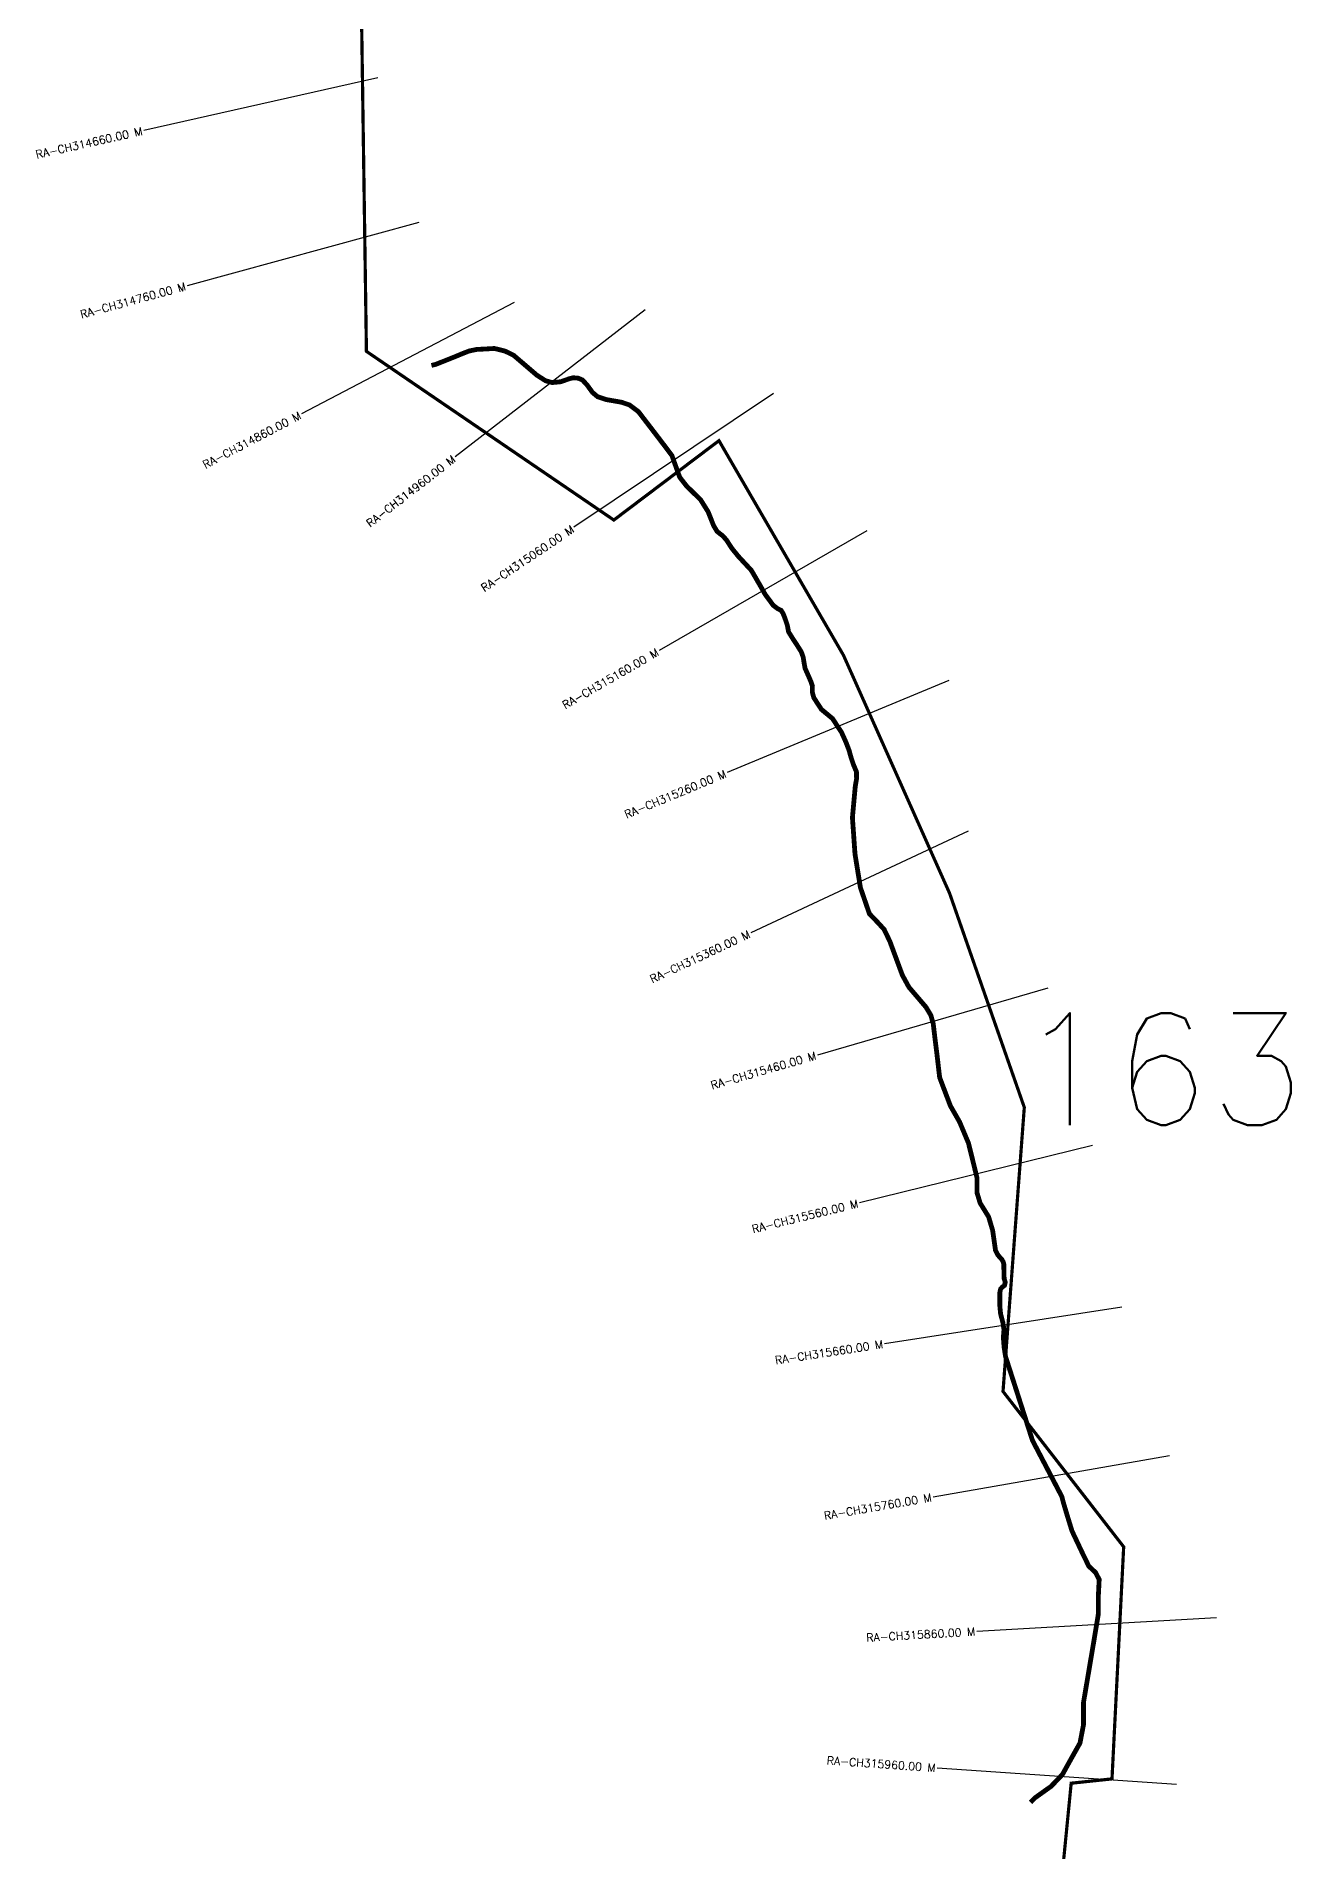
# Model space of a CAD drawing. Header units: metres. Extents: x 285220 to 287655, y 2002665 to 2006445.
# Drawn here: x 285383 to 286166, y 2004176 to 2005311 of the extents above; entities that cross this region are included whole.
import ezdxf
from ezdxf.enums import TextEntityAlignment as Align

# ---------------------------------------------------------------- set-up
doc = ezdxf.new("R2010")
doc.units = ezdxf.units.M
doc.header["$MEASUREMENT"] = 0
for name, color, linetype in [('CS', 134, 'Continuous'), ('CSMark', 6, 'Continuous'), ('NATURALLY PROTECTED', 3, 'Continuous')]:
    doc.layers.add(name, color=color, linetype=linetype)
doc.styles.get("Standard").update_dxf_attribs({"font": 'simplex.shx'})

msp = doc.modelspace()

# ---------------------------------------------------------------- linework, layer by layer
at = {"color": 6, "const_width": 2, "flags": 128}
msp.add_lwpolyline([(286022.9, 2004154), (286029.3, 2004219.1), (286054.8, 2004221.8), (286062.1, 2004366.8), (285986.7, 2004463.9), (286000, 2004641.4), (285953.3, 2004775.2), (285887, 2004923.9), (285809.2, 2005058), (285743.5, 2005008.4), (285588.9, 2005113.8), (285585.7, 2005332.9)], dxfattribs=at)
at = {"layer": 'CS'}
for p, q in [((285596.1, 2005284.8), (285449.8, 2005251.8)), ((285621.6, 2005194.3), (285476.9, 2005154.8)), ((285681.2, 2005144.4), (285548.4, 2005074.7)), ((285763, 2005139.8), (285644.4, 2005047.9)), ((285843.2, 2005087.5), (285718.6, 2005003.9)), ((285901.7, 2005001.7), (285771.8, 2004926.8)), ((285952.9, 2004908.1), (285814.3, 2004850.6)), ((285965, 2004813.9), (285829.1, 2004750.4)), ((286014.8, 2004715.8), (285870.7, 2004674.1)), ((286042.7, 2004617.6), (285897, 2004581.8)), ((286061, 2004516.5), (285912.7, 2004493.7)), ((286090.8, 2004423.6), (285943, 2004397.9)), ((286120.1, 2004322.5), (285970.3, 2004313.9)), ((286095.2, 2004218.2), (285945.6, 2004228.6))]:
    msp.add_line(p, q, dxfattribs=at)
at = {"layer": 'NATURALLY PROTECTED', "const_width": 3, "flags": 128}
msp.add_lwpolyline([(285629.5, 2005105), (285632.3, 2005105.7), (285638.6, 2005108.2), (285644.1, 2005110.4), (285648.7, 2005112.3), (285653, 2005114), (285657.8, 2005115), (285663.7, 2005115.3), (285668.9, 2005115.6), (285675.4, 2005114), (285680.8, 2005111.4), (285688.4, 2005104.9), (285695.4, 2005098.9), (285700.9, 2005095.4), (285705, 2005094.3), (285710.3, 2005094.8), (285715.7, 2005096.7), (285718.2, 2005097.3), (285721.4, 2005097), (285723.9, 2005095.9), (285726.7, 2005092.9), (285730.2, 2005088.1), (285733.3, 2005085.5), (285738.6, 2005083.7), (285748.3, 2005082), (285753.3, 2005080.3), (285758.8, 2005076.2), (285765.1, 2005068), (285772.7, 2005058.1), (285779.8, 2005048.7), (285782.3, 2005041.7), (285784.7, 2005035.1), (285789, 2005029.6), (285797.7, 2005021.1), (285802.4, 2005013.6), (285805.9, 2005004.8), (285808, 2005001.3), (285811.7, 2004998.4), (285813.8, 2004996), (285817.5, 2004990.4), (285821.5, 2004985.5), (285825.7, 2004981), (285829.4, 2004977), (285832.2, 2004972.2), (285835.5, 2004966.5), (285838.1, 2004961.9), (285840.9, 2004958.1), (285843.2, 2004955), (285845.9, 2004953), (285848, 2004952), (285849.3, 2004949.9), (285850.3, 2004947.4), (285851.9, 2004942.7), (285852.7, 2004938.5), (285855.2, 2004934.5), (285858.4, 2004929.6), (285860.6, 2004926.1), (285861.8, 2004922.8), (285862.4, 2004919.1), (285863, 2004915.7), (285864.4, 2004912.6), (285866.6, 2004907.6), (285867.6, 2004904.6), (285867.5, 2004900.9), (285868.5, 2004897.3), (285871, 2004893.5), (285873.2, 2004890.1), (285876.7, 2004887.2), (285880.2, 2004884.3), (285882.2, 2004881.2), (285885.8, 2004875.7), (285888.5, 2004869.7), (285890.5, 2004864.5), (285891.6, 2004860.5), (285893.1, 2004855.9), (285895.1, 2004851.1), (285895.2, 2004846.8), (285894.4, 2004842.2), (285894.4, 2004842.2), (285892.6, 2004822.5), (285894.2, 2004799.7), (285897.6, 2004778.7), (285903.2, 2004762.4), (285908, 2004757.4), (285912.4, 2004752.6), (285916, 2004745.1), (285919.1, 2004736.7), (285923.8, 2004724), (285927.9, 2004716.5), (285934.5, 2004708.8), (285938.5, 2004704.1), (285941.6, 2004699), (285943.1, 2004693.6), (285944.2, 2004684.3), (285945.4, 2004674.7), (285947.1, 2004660.1), (285949.7, 2004653.2), (285953.8, 2004642.4), (285959.6, 2004632.2), (285965.1, 2004619.1), (285968.1, 2004607), (285970.4, 2004597.5), (285970.4, 2004588.2), (285972.4, 2004581.6), (285977.7, 2004573), (285980.2, 2004564.6), (285982, 2004552), (285983.6, 2004549), (285986, 2004546.3), (285986.8, 2004544.9), (285987.2, 2004543.4), (285987.2, 2004542), (285987.3, 2004538.3), (285987.4, 2004534.4), (285988.1, 2004532.1), (285987.6, 2004530.1), (285987.6, 2004530.1), (285986.1, 2004529), (285985.2, 2004527.9), (285984.7, 2004525.7), (285984.7, 2004521.7), (285984.7, 2004517.4), (285985.2, 2004512.3), (285986.6, 2004507), (285987.3, 2004502.4), (285986.9, 2004497.6), (285987.4, 2004491.4), (285988.3, 2004485.6), (286005.1, 2004433.3), (286023.5, 2004398.1), (286024.4, 2004394.5), (286026.7, 2004386.8), (286029.8, 2004376.7), (286035.8, 2004364), (286040.3, 2004354.7), (286044.5, 2004350.8), (286046.8, 2004346.4), (286046.3, 2004336.7), (286046.3, 2004325), (286043.3, 2004306.9), (286040.2, 2004288.5), (286037, 2004269.6), (286037, 2004255.7), (286034.8, 2004244.2), (286029.4, 2004234.6), (286023.8, 2004224.5), (286016.7, 2004217.1), (286006.6, 2004209.9), (286003.9, 2004207.1)], dxfattribs=at)

# ---------------------------------------------------------------- texts
at = {"insert": (285995.5, 2004700.3), "char_height": 70, "attachment_point": 1}
msp.add_mtext_dynamic_manual_height_columns('163', width=95.172, gutter_width=1, heights=[0], dxfattribs=at)
at = {"layer": 'CSMark'}
for s, rotation, p in [('RA-CH314660.00 M', 12.6866, (285448.8, 2005251.6)), ('RA-CH314760.00 M', 15.2659, (285475.9, 2005154.6)), ('RA-CH314860.00 M', 27.7135, (285547.5, 2005074.2)), ('RA-CH314960.00 M', 37.7855, (285643.6, 2005047.3)), ('RA-CH315060.00 M', 33.8553, (285717.8, 2005003.3)), ('RA-CH315160.00 M', 29.9621, (285770.9, 2004926.3)), ('RA-CH315260.00 M', 22.5381, (285813.4, 2004850.2)), ('RA-CH315360.00 M', 25.0437, (285828.2, 2004750)), ('RA-CH315460.00 M', 16.1058, (285869.7, 2004673.9)), ('RA-CH315560.00 M', 13.8404, (285896.1, 2004581.5)), ('RA-CH315660.00 M', 8.7447, (285911.7, 2004493.6)), ('RA-CH315760.00 M', 9.859, (285942, 2004397.8)), ('RA-CH315860.00 M', 3.2734, (285969.3, 2004313.9)), ('RA-CH315960.00 M', 356.0106, (285944.6, 2004228.7))]:
    msp.add_text(s, height=5, rotation=rotation, dxfattribs=at).set_placement(p, align=Align.MIDDLE_RIGHT)

doc.saveas('drawing.dxf')
